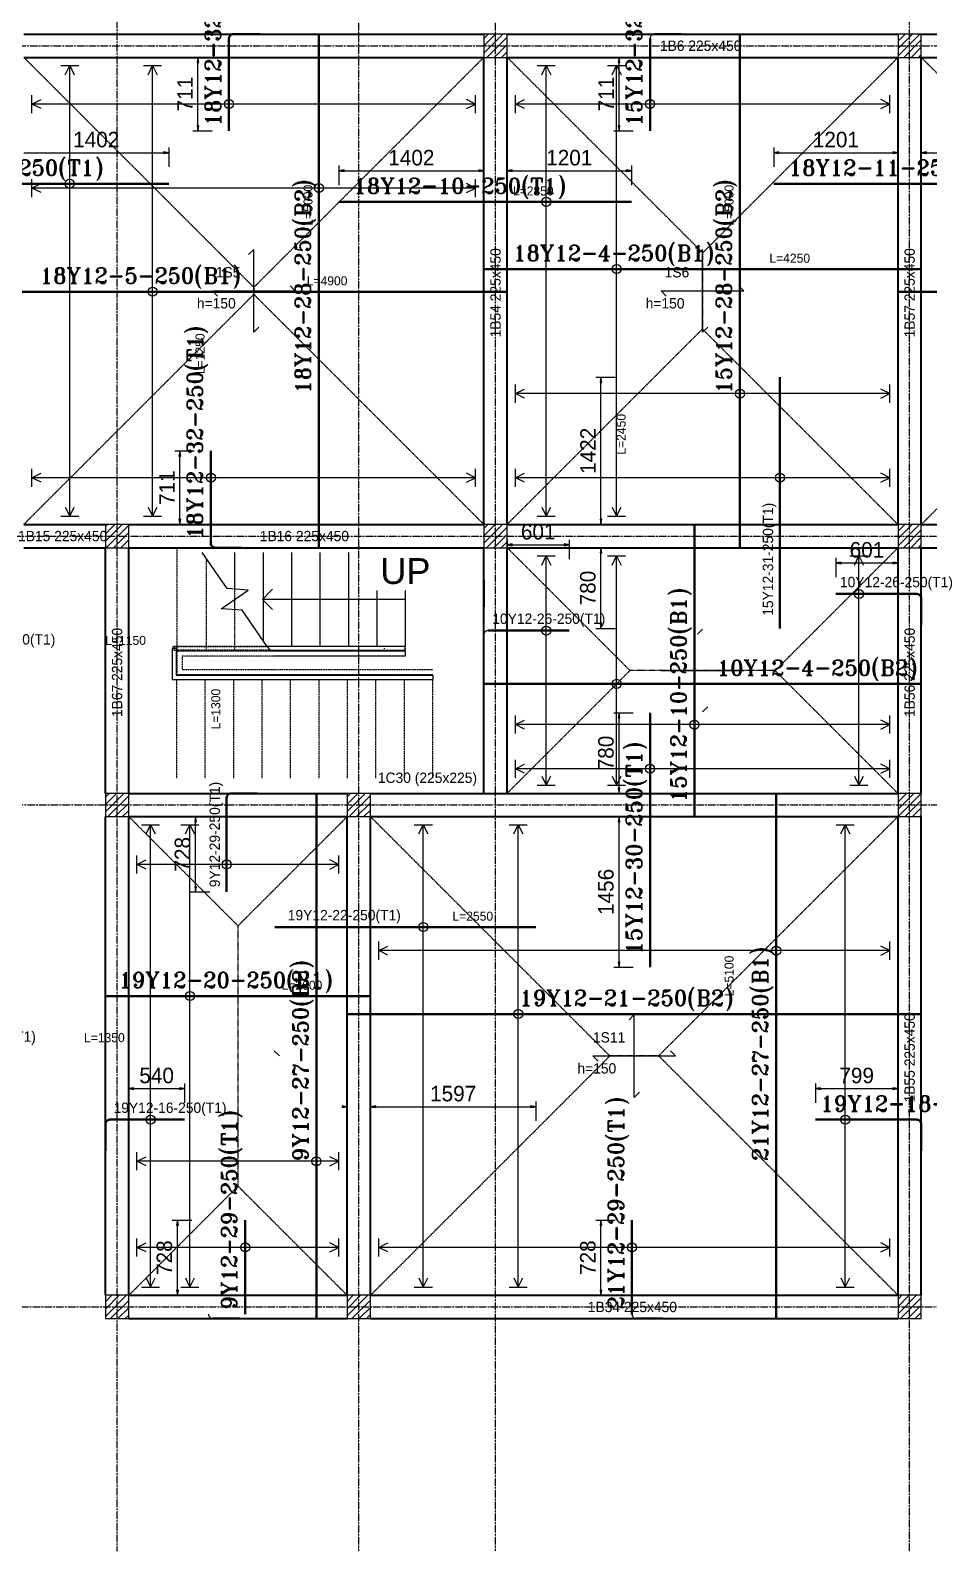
# Model space of a CAD drawing. Header units: inches. Extents: x 23 to 2032867, y 13 to 664695.
# Drawn here: x 632462 to 641146, y 11680 to 26387 of the extents above; entities that cross this region are included whole.
import ezdxf
from ezdxf.enums import TextEntityAlignment as Align

# ---------------------------------------------------------------- set-up
doc = ezdxf.new("R2010")
doc.units = ezdxf.units.IN
doc.header["$MEASUREMENT"] = 0
for name, pattern in [('CENTER2', [0.7, 0.5, -0.1, 0, -0.1]), ('HIDDEN2', [0.1875, 0.125, -0.0625]), ('Overhead', [3.96875, 2.38125, -1.5875])]:
    doc.linetypes.add(name, pattern=pattern)
for name, color, linetype, lineweight in [('A-FLOR-HRAL', 11, 'Continuous', 9), ('A-FLOR-HRAL-MBND', 5, 'Overhead', 9), ('Axis_1', 8, 'CENTER2', 0), ('Axis_2', 8, 'CENTER2', 0), ('BeamText', 96, 'ByLayer', 0), ('ColHatch', 11, 'ByLayer', 0), ('Column', 1, 'ByLayer', 0), ('ColumnText', 96, 'ByLayer', 0), ('Dim', 5, 'ByLayer', 0), ('RBar_BOT', 18, 'ByLayer', 0), ('RBar_TOP', 18, 'ByLayer', 0), ('RBarLabel_BOT', 6, 'ByLayer', 0), ('RBarLabel_TOP', 6, 'ByLayer', 0), ('RBarLenText_BOT', 8, 'ByLayer', 0), ('RBarLenText_TOP', 8, 'ByLayer', 0), ('RBarSpanLines', 5, 'ByLayer', 0), ('S-_ANOT----_D', 5, 'ByLayer', 0), ('S-STRS', 31, 'Continuous', 9), ('S-STRS-ANNO', 31, 'Continuous', 9), ('S-STRS-MBND', 31, 'Overhead', 9), ('S-STRS-TEXT', 31, 'Continuous', 9), ('Slab', 5, 'ByLayer', 0), ('SlabText', 5, 'ByLayer', 0), ('SlabYieldLine', 11, 'HIDDEN2', 0)]:
    doc.layers.add(name, color=color, linetype=linetype, lineweight=lineweight)
doc.layers.add('BEAM', color=5, linetype='Continuous')
doc.styles.add('Arial', font='arial.ttf', dxfattribs={"height": 250})
doc.styles.add('BeamText', font='TXT', dxfattribs={"height": 1000})
doc.styles.add('ColumnText', font='TXT', dxfattribs={"height": 1000})
doc.styles.add('Dim', font='TXT', dxfattribs={"height": 1000})
doc.styles.add('RBarLabel_TOP', font='TXT', dxfattribs={"height": 20})
doc.styles.add('RBarLenText_BOT', font='TXT', dxfattribs={"height": 17.5})
doc.styles.add('RBarLenText_TOP', font='TXT', dxfattribs={"height": 17.5})
doc.styles.add('Roman', font='romant.shx')
doc.styles.add('SlabText', font='TXT', dxfattribs={"height": 1000})

# ---------------------------------------------------------------- blocks, each defined once
blk = doc.blocks.new('PCDIM_ARROW')
at = {"layer": 'Dim'}
blk.add_hatch(color=256, dxfattribs=at).paths.add_polyline_path([(0, 0), (-1, 0.1667), (-1, -0.1667)], flags=0)
blk.add_hatch(color=256, dxfattribs=at).paths.add_polyline_path([(0, 0), (-1, 0.1667), (-1, -0.1667)], flags=0)
blk.add_hatch(color=256, dxfattribs=at).paths.add_polyline_path([(0, 0), (-1, 0.1667), (-1, -0.1667)], flags=0)
blk.add_hatch(color=256, dxfattribs=at).paths.add_polyline_path([(0, 0), (-1, 0.1667), (-1, -0.1667)], flags=0)
at = {"layer": 'S-_ANOT----_D'}
blk.add_hatch(color=256, dxfattribs=at).paths.add_polyline_path([(0, 0), (-1, 0.1667), (-1, -0.1667)], flags=0)
blk.add_hatch(color=256, dxfattribs=at).paths.add_polyline_path([(0, 0), (-1, 0.1667), (-1, -0.1667)], flags=0)
at = {"layer": 'Dim'}
blk.add_lwpolyline([(0, 0), (-1, 0.1667), (-1, -0.1667)], close=True, dxfattribs=at)
blk.add_lwpolyline([(0, 0), (-1, 0.1667), (-1, -0.1667)], close=True, dxfattribs=at)
blk.add_lwpolyline([(0, 0), (-1, 0.1667), (-1, -0.1667)], close=True, dxfattribs=at)
blk.add_lwpolyline([(0, 0), (-1, 0.1667), (-1, -0.1667)], close=True, dxfattribs=at)
at = {"layer": 'S-_ANOT----_D'}
blk.add_lwpolyline([(0, 0), (-1, 0.1667), (-1, -0.1667)], close=True, dxfattribs=at)
blk.add_lwpolyline([(0, 0), (-1, 0.1667), (-1, -0.1667)], close=True, dxfattribs=at)
blk = doc.blocks.new('Railing - Railing-258497-Level 1')
at = {"layer": 'A-FLOR-HRAL-MBND'}
for p, q in [((-4032, 2419), (-4032, 2404)), ((-3992, 2419), (-4032, 2419)), ((-4032, 2419), (-4032, 2404)), ((-3992, 2419), (-4032, 2419)), ((-4032, 2419), (-4032, 2404)), ((-3992, 2419), (-4032, 2419)), ((-4032, 2419), (-4032, 2404)), ((-3992, 2419), (-4032, 2419)), ((-4032, 2419), (-4032, 2404)), ((-3992, 2419), (-4032, 2419)), ((-4032, 2419), (-4032, 2404)), ((-3992, 2419), (-4032, 2419)), ((-3095, 2389), (-3997, 2389)), ((-3095, 2389), (-3997, 2389)), ((-3095, 2389), (-3997, 2389)), ((-3095, 2389), (-3997, 2389)), ((-3095, 2389), (-3997, 2389)), ((-3095, 2389), (-3997, 2389)), ((-3115, 2419), (-3992, 2419)), ((-3115, 2419), (-3992, 2419)), ((-3115, 2419), (-3992, 2419)), ((-3115, 2419), (-3992, 2419)), ((-3115, 2419), (-3992, 2419)), ((-3115, 2419), (-3992, 2419))]:
    blk.add_line(p, q, dxfattribs=at)
blk = doc.blocks.new('Top Rail Type - Top Rail_Internal_-258609-Level 1')
at = {"layer": 'A-FLOR-HRAL'}
for p, q in [((-1784, 2424), (-2021, 2424)), ((-2021, 2384), (-1784, 2384)), ((-1984, 2402), (-1984, 2406))]:
    blk.add_line(p, q, dxfattribs=at)
at = {"layer": 'A-FLOR-HRAL', "flags": 128}
blk.add_lwpolyline([(-1784, 2406), (-1784, 2404), (-1784, 2402)], dxfattribs=at)
blk = doc.blocks.new('Top Rail Type - Top Rail_Internal_-V2-Level 1')
at = {"layer": 'A-FLOR-HRAL'}
for p, q in [((-3997, 2404), (-4037, 2404)), ((-4037, 2404), (-4037, 2106)), ((-3997, 2404), (-3997, 2146)), ((-3119, 2424), (-3091, 2384)), ((-1784, 2424), (-3119, 2424)), ((-1784, 2384), (-3091, 2384)), ((-1784, 2384), (-1784, 2424)), ((-4037, 2106), (-1517, 2106)), ((-3997, 2146), (-1517, 2146)), ((-1517, 2146), (-1517, 2106))]:
    blk.add_line(p, q, dxfattribs=at)
at = {"layer": 'A-FLOR-HRAL', "linetype": 'Overhead'}
for p, q in [((-4017, 2384), (-4017, 2424)), ((-3119, 2424), (-4017, 2424)), ((-3091, 2384), (-4017, 2384))]:
    blk.add_line(p, q, dxfattribs=at)

msp = doc.modelspace()

# ---------------------------------------------------------------- linework, layer by layer
at = {"lineweight": 35}
for p, q in [((635250.926, 21386.088), (635250.926, 26351.928)), ((639321.946, 21386.088), (639321.946, 26351.928)), ((634382.176, 25415.808), (634382.176, 26309.928)), ((630970.126, 24905.008), (633799.636, 24905.008)), ((639649.176, 24905.008), (642547.176, 24905.008)), ((635444.236, 24730.008), (638272.606, 24730.008)), ((636846.436, 24080.008), (641075.346, 24080.008)), ((632172.436, 23861.258), (637071.436, 23861.258)), ((640850.346, 23861.258), (645981.436, 23861.258)), ((639708.196, 20606.108), (639708.196, 23033.338)), ((634207.176, 21428.088), (634207.176, 22322.218)), ((638882.696, 18786.168), (638882.696, 21611.088)), ((640249.756, 20938.678), (641033.346, 20938.678)), ((636846.436, 20069.928), (641075.346, 20069.928)), ((638453.196, 17330.248), (638453.196, 19791.148)), ((635228.006, 13933.088), (635228.006, 19011.168)), ((639672.946, 13933.088), (639672.946, 19011.168)), ((634359.256, 18058.208), (634359.256, 18969.168)), ((634824.336, 17718.838), (637348.136, 17718.838)), ((633187.686, 17051.088), (635750.756, 17051.088)), ((633229.686, 15856.338), (633952.686, 15856.338)), ((640051.656, 15856.338), (641033.346, 15856.338)), ((634538.842, 13975.088), (634538.842, 14886.048))]:
    msp.add_line(p, q, dxfattribs=at)
for centre, start, end in [((634424.176, 26309.928), 89.9999963, 180.0000037), ((634249.176, 21428.088), 179.9999963, 270.0000037), ((641033.346, 20896.678), 359.9999963, 90.0000037), ((634401.256, 18969.168), 89.9999963, 180.0000037), ((633229.686, 15814.338), 89.9999963, 180.0000037), ((641033.346, 15814.338), 359.9999963, 90.0000037)]:
    msp.add_arc(centre, 42, start, end, dxfattribs=at)
at = {"layer": 'Axis_1'}
for p, q in [((612074.354, 26239.428), (652152.696, 26239.428)), ((611355.63, 21498.588), (652152.676, 21498.588)), ((612100.568, 18898.668), (652162.106, 18898.668)), ((612384.936, 14045.588), (652163.756, 14045.588))]:
    msp.add_line(p, q, dxfattribs=at)
at = {"layer": 'Axis_2'}
for p, q in [((633300.186, 11685.851), (633300.186, 28712.81)), ((635638.256, 11688.098), (635638.256, 28712.81)), ((636958.936, 11688.098), (636958.936, 28712.81)), ((640962.846, 11680.47), (640962.846, 28712.81))]:
    msp.add_line(p, q, dxfattribs=at)
at = {"layer": 'BEAM', "linetype": 'Continuous', "lineweight": 30}
for p, q in [((632397.436, 26351.928), (636846.436, 26351.928)), ((637071.436, 26351.928), (640850.346, 26351.928)), ((641075.346, 26351.928), (645756.436, 26351.928)), ((632397.436, 26126.928), (636846.436, 26126.928)), ((636846.436, 21611.088), (636846.436, 26126.928)), ((637071.436, 26126.928), (640850.346, 26126.928)), ((637071.436, 21611.088), (637071.436, 26126.928)), ((640850.346, 21611.088), (640850.346, 26126.928)), ((641075.346, 26126.928), (645756.436, 26126.928)), ((641075.346, 21611.088), (641075.346, 26126.928)), ((632397.436, 21611.088), (633187.686, 21611.088)), ((633412.686, 21611.088), (636846.436, 21611.088)), ((637071.436, 21611.088), (640850.346, 21611.088)), ((641075.346, 21611.088), (642097.686, 21611.088)), ((632397.436, 21386.088), (633187.686, 21386.088)), ((633187.686, 19011.168), (633187.686, 21386.088)), ((633412.686, 21386.088), (636846.436, 21386.088)), ((633412.686, 19011.168), (633412.686, 21386.088)), ((636846.436, 19011.168), (636846.436, 21386.088)), ((637071.436, 21386.088), (640850.346, 21386.088)), ((637071.436, 19011.168), (637071.436, 21386.088)), ((640850.346, 19011.168), (640850.346, 21386.088)), ((641075.346, 21386.088), (642097.686, 21386.088)), ((641075.346, 19011.168), (641075.346, 21386.088)), ((633412.686, 19011.168), (635525.756, 19011.168)), ((635750.756, 19011.168), (640850.346, 19011.168)), ((633187.686, 14158.088), (633187.686, 18786.168)), ((633412.686, 18786.168), (635525.756, 18786.168)), ((633412.686, 14158.088), (633412.686, 18786.168)), ((635525.756, 14158.088), (635525.756, 18786.168)), ((635750.756, 18786.168), (640850.346, 18786.168)), ((635750.756, 14158.088), (635750.756, 18786.168)), ((640850.346, 14158.088), (640850.346, 18786.168)), ((641075.346, 14158.088), (641075.346, 18786.168)), ((633412.686, 14158.088), (635525.756, 14158.088)), ((635750.756, 14158.088), (640850.346, 14158.088)), ((633412.686, 13933.088), (635525.756, 13933.088)), ((635750.756, 13933.088), (640850.346, 13933.088))]:
    msp.add_line(p, q, dxfattribs=at)
at = {"layer": 'ColHatch', "linetype": 'Continuous'}
for p, q in [((636846.436, 26309.69), (636888.675, 26351.928)), ((636846.436, 26238.979), (636959.385, 26351.928)), ((636846.436, 26168.269), (637030.096, 26351.928)), ((640850.346, 26283.091), (640919.183, 26351.928)), ((640850.346, 26212.381), (640989.894, 26351.928)), ((640850.346, 26141.67), (641060.605, 26351.928)), ((636875.807, 26126.928), (637071.436, 26322.558)), ((636946.517, 26126.928), (637071.436, 26251.847)), ((637017.228, 26126.928), (637071.436, 26181.137)), ((640906.315, 26126.928), (641075.346, 26295.959)), ((640977.026, 26126.928), (641075.346, 26225.249)), ((641047.737, 26126.928), (641075.346, 26154.538)), ((633187.686, 21590.28), (633208.495, 21611.088)), ((633187.686, 21519.569), (633279.205, 21611.088)), ((633187.686, 21448.858), (633349.916, 21611.088)), ((633195.627, 21386.088), (633412.686, 21603.148)), ((633266.337, 21386.088), (633412.686, 21532.437)), ((636846.436, 21572.074), (636885.45, 21611.088)), ((636846.436, 21501.364), (636956.161, 21611.088)), ((636846.436, 21430.653), (637026.871, 21611.088)), ((636872.582, 21386.088), (637071.436, 21584.942)), ((636943.293, 21386.088), (637071.436, 21514.232)), ((640850.346, 21545.476), (640915.959, 21611.088)), ((640850.346, 21474.765), (640986.67, 21611.088)), ((640850.346, 21404.054), (641057.38, 21611.088)), ((640903.091, 21386.088), (641075.346, 21558.344)), ((640973.802, 21386.088), (641075.346, 21487.633)), ((633337.048, 21386.088), (633412.686, 21461.726)), ((633407.759, 21386.088), (633412.686, 21391.016)), ((637014.003, 21386.088), (637071.436, 21443.521)), ((641044.512, 21386.088), (641075.346, 21416.922)), ((633187.686, 18973.985), (633224.87, 19011.168)), ((633187.686, 18903.274), (633295.581, 19011.168)), ((633187.686, 18832.563), (633366.291, 19011.168)), ((633212.002, 18786.168), (633412.686, 18986.853)), ((635525.756, 18978.602), (635558.322, 19011.168)), ((635525.756, 18907.892), (635629.033, 19011.168)), ((635525.756, 18837.181), (635699.744, 19011.168)), ((635545.454, 18786.168), (635750.756, 18991.47)), ((640850.346, 18999.891), (640861.623, 19011.168)), ((640850.346, 18929.181), (640932.334, 19011.168)), ((640850.346, 18858.47), (641003.045, 19011.168)), ((640850.346, 18787.759), (641073.755, 19011.168)), ((633282.713, 18786.168), (633412.686, 18916.142)), ((633353.423, 18786.168), (633412.686, 18845.431)), ((635616.165, 18786.168), (635750.756, 18920.759)), ((635686.876, 18786.168), (635750.756, 18850.049)), ((640919.466, 18786.168), (641075.346, 18942.048)), ((640990.177, 18786.168), (641075.346, 18871.338)), ((641060.887, 18786.168), (641075.346, 18800.627)), ((633187.686, 14094.948), (633250.827, 14158.088)), ((633187.686, 14024.237), (633321.537, 14158.088)), ((633187.686, 13953.526), (633392.248, 14158.088)), ((635525.756, 14099.565), (635584.279, 14158.088)), ((635525.756, 14028.855), (635654.99, 14158.088)), ((635525.756, 13958.144), (635725.701, 14158.088)), ((640850.346, 14120.854), (640887.58, 14158.088)), ((640850.346, 14050.144), (640958.291, 14158.088)), ((640850.346, 13979.433), (641029.002, 14158.088)), ((640874.712, 13933.088), (641075.346, 14133.722)), ((633237.959, 13933.088), (633412.686, 14107.816)), ((633308.67, 13933.088), (633412.686, 14037.105)), ((635571.411, 13933.088), (635750.756, 14112.433)), ((635642.122, 13933.088), (635750.756, 14041.723)), ((640945.423, 13933.088), (641075.346, 14063.012)), ((641016.134, 13933.088), (641075.346, 13992.301)), ((633379.38, 13933.088), (633412.686, 13966.394)), ((635712.833, 13933.088), (635750.756, 13971.012))]:
    msp.add_line(p, q, dxfattribs=at)
at = {"layer": 'Column'}
for p, q in [((637071.436, 26351.928), (636846.436, 26351.928)), ((636846.436, 26351.928), (636846.436, 26126.928)), ((637071.436, 26126.928), (637071.436, 26351.928)), ((641075.346, 26351.928), (640850.346, 26351.928)), ((640850.346, 26351.928), (640850.346, 26126.928)), ((641075.346, 26126.928), (641075.346, 26351.928)), ((636846.436, 26126.928), (637071.436, 26126.928)), ((640850.346, 26126.928), (641075.346, 26126.928)), ((633412.686, 21611.088), (633187.686, 21611.088)), ((633187.686, 21611.088), (633187.686, 21386.088)), ((633412.686, 21386.088), (633412.686, 21611.088)), ((637071.436, 21611.088), (636846.436, 21611.088)), ((636846.436, 21611.088), (636846.436, 21386.088)), ((637071.436, 21386.088), (637071.436, 21611.088)), ((641075.346, 21611.088), (640850.346, 21611.088)), ((640850.346, 21611.088), (640850.346, 21386.088)), ((641075.346, 21386.088), (641075.346, 21611.088)), ((633187.686, 21386.088), (633412.686, 21386.088)), ((636846.436, 21386.088), (637071.436, 21386.088)), ((640850.346, 21386.088), (641075.346, 21386.088)), ((633412.686, 19011.168), (633187.686, 19011.168)), ((633187.686, 19011.168), (633187.686, 18786.168)), ((633412.686, 18786.168), (633412.686, 19011.168)), ((635750.756, 19011.168), (635525.756, 19011.168)), ((635525.756, 19011.168), (635525.756, 18786.168)), ((635750.756, 18786.168), (635750.756, 19011.168)), ((641075.346, 19011.168), (640850.346, 19011.168)), ((640850.346, 19011.168), (640850.346, 18786.168)), ((641075.346, 18786.168), (641075.346, 19011.168)), ((633187.686, 18786.168), (633412.686, 18786.168)), ((635525.756, 18786.168), (635750.756, 18786.168)), ((640850.346, 18786.168), (641075.346, 18786.168)), ((633412.686, 14158.088), (633187.686, 14158.088)), ((633187.686, 14158.088), (633187.686, 13933.088)), ((633412.686, 13933.088), (633412.686, 14158.088)), ((635750.756, 14158.088), (635525.756, 14158.088)), ((635525.756, 14158.088), (635525.756, 13933.088)), ((635750.756, 13933.088), (635750.756, 14158.088)), ((641075.346, 14158.088), (640850.346, 14158.088)), ((640850.346, 14158.088), (640850.346, 13933.088)), ((641075.346, 13933.088), (641075.346, 14158.088)), ((633187.686, 13933.088), (633412.686, 13933.088)), ((635525.756, 13933.088), (635750.756, 13933.088)), ((640850.346, 13933.088), (641075.346, 13933.088))]:
    msp.add_line(p, q, dxfattribs=at)
at = {"layer": 'Dim', "linetype": 'Continuous'}
for p, q in [((634032.176, 26126.928), (634219.676, 26126.928)), ((634082.176, 25415.808), (634082.176, 26126.928)), ((638103.196, 26126.928), (638290.696, 26126.928)), ((638153.196, 25415.808), (638153.196, 26126.928)), ((634032.176, 25415.808), (634219.676, 25415.808)), ((638103.196, 25415.808), (638290.696, 25415.808)), ((632397.436, 25205.008), (633799.636, 25205.008)), ((633799.636, 25255.008), (633799.636, 25067.508)), ((639649.176, 25255.008), (639649.176, 25067.508)), ((639649.176, 25205.008), (640850.346, 25205.008)), ((640850.346, 25255.008), (640850.346, 25067.508)), ((641075.346, 25255.008), (641075.346, 25067.508)), ((641075.346, 25205.008), (642547.176, 25205.008)), ((635444.236, 25080.008), (635444.236, 24892.508)), ((635444.236, 25030.008), (636846.436, 25030.008)), ((636846.436, 25080.008), (636846.436, 24892.508)), ((637071.436, 25080.008), (637071.436, 24892.508)), ((637071.436, 25030.008), (638272.606, 25030.008)), ((638272.606, 25080.008), (638272.606, 24892.508)), ((637928.196, 23033.338), (638115.696, 23033.338)), ((637978.196, 21611.088), (637978.196, 23033.338)), ((633857.176, 22322.218), (634044.676, 22322.218)), ((633907.176, 21611.088), (633907.176, 22322.218)), ((633857.176, 21611.088), (634044.676, 21611.088)), ((637928.196, 21611.088), (638115.696, 21611.088)), ((637071.436, 21463.678), (637071.436, 21276.178)), ((637071.436, 21413.678), (637672.026, 21413.678)), ((637672.026, 21463.678), (637672.026, 21276.178)), ((637928.196, 21386.088), (638115.696, 21386.088)), ((637978.196, 20606.108), (637978.196, 21386.088)), ((640249.756, 21288.678), (640249.756, 21101.178)), ((640249.756, 21238.678), (640850.346, 21238.678)), ((640850.346, 21288.678), (640850.346, 21101.178)), ((637928.196, 20606.108), (638115.696, 20606.108)), ((638103.196, 19791.148), (638290.696, 19791.148)), ((638153.196, 19011.168), (638153.196, 19791.148)), ((638103.196, 19011.168), (638290.696, 19011.168)), ((634009.256, 18786.168), (634196.756, 18786.168)), ((634059.256, 18058.208), (634059.256, 18786.168)), ((638103.196, 18786.168), (638290.696, 18786.168)), ((638153.196, 17330.248), (638153.196, 18786.168)), ((634009.256, 18058.208), (634196.756, 18058.208)), ((638103.196, 17330.248), (638290.696, 17330.248)), ((633412.686, 16206.338), (633412.686, 16018.838)), ((633952.686, 16206.338), (633952.686, 16018.838)), ((640051.656, 16206.338), (640051.656, 16018.838)), ((640850.346, 16206.338), (640850.346, 16018.838)), ((633412.686, 16156.338), (633952.686, 16156.338)), ((635525.756, 16031.338), (635525.756, 15843.838)), ((635750.756, 16031.338), (635750.756, 15843.838)), ((637348.136, 16031.338), (637348.136, 15843.838)), ((640051.656, 16156.338), (640850.346, 16156.338)), ((635750.756, 15981.338), (637348.136, 15981.338)), ((633834.256, 14886.048), (634021.756, 14886.048)), ((633884.256, 14158.088), (633884.256, 14886.048)), ((637928.196, 14886.048), (638115.696, 14886.048)), ((637978.196, 14158.088), (637978.196, 14886.048)), ((633834.256, 14158.088), (634021.756, 14158.088)), ((637928.196, 14158.088), (638115.696, 14158.088))]:
    msp.add_line(p, q, dxfattribs=at)
at = {"layer": 'RBar_BOT', "color": 0, "lineweight": 35}
msp.add_line((635525.756, 16877.838), (641075.346, 16877.838), dxfattribs=at)
at = {"layer": 'RBar_TOP', "color": 0, "lineweight": 35}
for p, q in [((634424.176, 26351.928), (634682.176, 26351.928)), ((638495.196, 26351.928), (638753.196, 26351.928)), ((638453.196, 25415.808), (638453.196, 26309.928)), ((634507.176, 21386.088), (634249.176, 21386.088)), ((636846.436, 20813.678), (636846.436, 21071.678)), ((641075.346, 20896.678), (641075.346, 20638.678)), ((636888.436, 20584.678), (637672.026, 20584.678)), ((634401.256, 19011.168), (634659.256, 19011.168)), ((633187.686, 15556.338), (633187.686, 15814.338)), ((641075.346, 15814.338), (641075.346, 15556.338)), ((638278.196, 13975.088), (638278.196, 14886.048)), ((634484.256, 13933.088), (634226.256, 13933.088)), ((638578.196, 13933.088), (638320.196, 13933.088))]:
    msp.add_line(p, q, dxfattribs=at)
at = {"layer": 'RBar_TOP'}
for centre, start, end in [((638495.196, 26309.928), 89.9999963, 180.0000037), ((636888.436, 20542.678), 89.9999963, 180.0000037), ((634226.256, 13975.088), 179.9999963, 270.0000037), ((638320.196, 13975.088), 179.9999963, 270.0000037)]:
    msp.add_arc(centre, 42, start, end, dxfattribs=at)
at = {"layer": 'RBarSpanLines'}
for p, q in [((632754.836, 26046.928), (632929.836, 26046.928)), ((632798.586, 25959.428), (632842.336, 26046.928)), ((632842.336, 21691.088), (632842.336, 26046.928)), ((632842.336, 26046.928), (632886.086, 25959.428)), ((633555.656, 26046.928), (633730.656, 26046.928)), ((633599.406, 25959.428), (633643.156, 26046.928)), ((633643.156, 21691.088), (633643.156, 26046.928)), ((633643.156, 26046.928), (633686.906, 25959.428)), ((637361.826, 26046.928), (637536.826, 26046.928)), ((637405.576, 25959.428), (637449.326, 26046.928)), ((637449.326, 21691.088), (637449.326, 26046.928)), ((637449.326, 26046.928), (637493.076, 25959.428)), ((638042.026, 26046.928), (638217.026, 26046.928)), ((638085.776, 25959.428), (638129.526, 26046.928)), ((638129.526, 21691.088), (638129.526, 26046.928)), ((638129.526, 26046.928), (638173.276, 25959.428)), ((632477.436, 25587.848), (632477.436, 25762.848)), ((636766.436, 25587.848), (636766.436, 25762.848)), ((637151.436, 25587.848), (637151.436, 25762.848)), ((640770.346, 25587.848), (640770.346, 25762.848)), ((632477.436, 25675.348), (632564.936, 25719.098)), ((636766.436, 25675.348), (632477.436, 25675.348)), ((632564.936, 25631.598), (632477.436, 25675.348)), ((636766.436, 25675.348), (636678.936, 25719.098)), ((636678.936, 25631.598), (636766.436, 25675.348)), ((637151.436, 25675.348), (637238.936, 25719.098)), ((640770.346, 25675.348), (637151.436, 25675.348)), ((637238.936, 25631.598), (637151.436, 25675.348)), ((640770.346, 25675.348), (640682.846, 25719.098)), ((640682.846, 25631.598), (640770.346, 25675.348)), ((632477.436, 24774.998), (632477.436, 24949.998)), ((632477.436, 24862.498), (632564.936, 24906.248)), ((636766.436, 24862.498), (632477.436, 24862.498)), ((632564.936, 24818.748), (632477.436, 24862.498)), ((636766.436, 24862.498), (636678.936, 24906.248)), ((636678.936, 24818.748), (636766.436, 24862.498)), ((636766.436, 24774.998), (636766.436, 24949.998)), ((637151.436, 22788.028), (637151.436, 22963.028)), ((640770.346, 22788.028), (640770.346, 22963.028)), ((637151.436, 22875.528), (637238.936, 22919.278)), ((640770.346, 22875.528), (637151.436, 22875.528)), ((637238.936, 22831.778), (637151.436, 22875.528)), ((640770.346, 22875.528), (640682.846, 22919.278)), ((640682.846, 22831.778), (640770.346, 22875.528)), ((632477.436, 21975.178), (632477.436, 22150.178)), ((632477.436, 22062.678), (632564.936, 22106.428)), ((636766.436, 22062.678), (632477.436, 22062.678)), ((632564.936, 22018.928), (632477.436, 22062.678)), ((636766.436, 22062.678), (636678.936, 22106.428)), ((636678.936, 22018.928), (636766.436, 22062.678)), ((636766.436, 21975.178), (636766.436, 22150.178)), ((637151.436, 21975.178), (637151.436, 22150.178)), ((637151.436, 22062.678), (637238.936, 22106.428)), ((640770.346, 22062.678), (637151.436, 22062.678)), ((637238.936, 22018.928), (637151.436, 22062.678)), ((640770.346, 22062.678), (640682.846, 22106.428)), ((640682.846, 22018.928), (640770.346, 22062.678)), ((640770.346, 21975.178), (640770.346, 22150.178)), ((632798.586, 21778.588), (632842.336, 21691.088)), ((632842.336, 21691.088), (632886.086, 21778.588)), ((633599.406, 21778.588), (633643.156, 21691.088)), ((633643.156, 21691.088), (633686.906, 21778.588)), ((637405.576, 21778.588), (637449.326, 21691.088)), ((637449.326, 21691.088), (637493.076, 21778.588)), ((638085.776, 21778.588), (638129.526, 21691.088)), ((638129.526, 21691.088), (638173.276, 21778.588)), ((632754.836, 21691.088), (632929.836, 21691.088)), ((633555.656, 21691.088), (633730.656, 21691.088)), ((637361.826, 21691.088), (637536.826, 21691.088)), ((638042.026, 21691.088), (638217.026, 21691.088)), ((637361.826, 21306.088), (637536.826, 21306.088)), ((637405.576, 21218.588), (637449.326, 21306.088)), ((637449.326, 19091.168), (637449.326, 21306.088)), ((637449.326, 21306.088), (637493.076, 21218.588)), ((638042.026, 21306.088), (638217.026, 21306.088)), ((638085.776, 21218.588), (638129.526, 21306.088)), ((638129.526, 19091.168), (638129.526, 21306.088)), ((638129.526, 21306.088), (638173.276, 21218.588)), ((640384.956, 21306.088), (640559.956, 21306.088)), ((640428.706, 21218.588), (640472.456, 21306.088)), ((640472.456, 19091.168), (640472.456, 21306.088)), ((640472.456, 21306.088), (640516.206, 21218.588)), ((637151.436, 19588.648), (637151.436, 19763.648)), ((637151.436, 19676.148), (637238.936, 19719.898)), ((640770.346, 19676.148), (640682.846, 19719.898)), ((640770.346, 19588.648), (640770.346, 19763.648)), ((640770.346, 19676.148), (637151.436, 19676.148)), ((637238.936, 19632.398), (637151.436, 19676.148)), ((640682.846, 19632.398), (640770.346, 19676.148)), ((637151.436, 19161.158), (637151.436, 19336.158)), ((637151.436, 19248.658), (637238.936, 19292.408)), ((640770.346, 19248.658), (640682.846, 19292.408)), ((640770.346, 19161.158), (640770.346, 19336.158)), ((640770.346, 19248.658), (637151.436, 19248.658)), ((637238.936, 19204.908), (637151.436, 19248.658)), ((637405.576, 19178.668), (637449.326, 19091.168)), ((637449.326, 19091.168), (637493.076, 19178.668)), ((638085.776, 19178.668), (638129.526, 19091.168)), ((638129.526, 19091.168), (638173.276, 19178.668)), ((640428.706, 19178.668), (640472.456, 19091.168)), ((640472.456, 19091.168), (640516.206, 19178.668)), ((640682.846, 19204.908), (640770.346, 19248.658)), ((637361.826, 19091.168), (637536.826, 19091.168)), ((638042.026, 19091.168), (638217.026, 19091.168)), ((640384.956, 19091.168), (640559.956, 19091.168)), ((633536.496, 18706.168), (633711.496, 18706.168)), ((633580.246, 18618.668), (633623.996, 18706.168)), ((633623.996, 14238.088), (633623.996, 18706.168)), ((633623.996, 18706.168), (633667.746, 18618.668)), ((633916.846, 18706.168), (634091.846, 18706.168)), ((633960.596, 18618.668), (634004.346, 18706.168)), ((634004.346, 14238.088), (634004.346, 18706.168)), ((634004.346, 18706.168), (634048.096, 18618.668)), ((636173.216, 18706.168), (636348.216, 18706.168)), ((636216.966, 18618.668), (636260.716, 18706.168)), ((636260.716, 14238.088), (636260.716, 18706.168)), ((636260.716, 18706.168), (636304.466, 18618.668)), ((637091.146, 18706.168), (637266.146, 18706.168)), ((637134.896, 18618.668), (637178.646, 18706.168)), ((637178.646, 14238.088), (637178.646, 18706.168)), ((637178.646, 18706.168), (637222.396, 18618.668)), ((640252.886, 18706.168), (640427.886, 18706.168)), ((640296.636, 18618.668), (640340.386, 18706.168)), ((640340.386, 14238.088), (640340.386, 18706.168)), ((640340.386, 18706.168), (640384.136, 18618.668)), ((633492.686, 18235.858), (633492.686, 18410.858)), ((635445.756, 18235.858), (635445.756, 18410.858)), ((633492.686, 18323.358), (633580.186, 18367.108)), ((635445.756, 18323.358), (633492.686, 18323.358)), ((633580.186, 18279.608), (633492.686, 18323.358)), ((635445.756, 18323.358), (635358.256, 18367.108)), ((635358.256, 18279.608), (635445.756, 18323.358)), ((635830.756, 17402.808), (635830.756, 17577.808)), ((635830.756, 17490.308), (635918.256, 17534.058)), ((640770.346, 17490.308), (640682.846, 17534.058)), ((640770.346, 17402.808), (640770.346, 17577.808)), ((640770.346, 17490.308), (635830.756, 17490.308)), ((635918.256, 17446.558), (635830.756, 17490.308)), ((640682.846, 17446.558), (640770.346, 17490.308)), ((633492.686, 15366.448), (633492.686, 15541.448)), ((633492.686, 15453.948), (633580.186, 15497.698)), ((635445.756, 15453.948), (633492.686, 15453.948)), ((633580.186, 15410.198), (633492.686, 15453.948)), ((635445.756, 15453.948), (635358.256, 15497.698)), ((635358.256, 15410.198), (635445.756, 15453.948)), ((635445.756, 15366.448), (635445.756, 15541.448)), ((633492.686, 14533.398), (633492.686, 14708.398)), ((635445.756, 14533.398), (635445.756, 14708.398)), ((635830.756, 14533.398), (635830.756, 14708.398)), ((640770.346, 14533.398), (640770.346, 14708.398)), ((633492.686, 14620.898), (633580.186, 14664.648)), ((635445.756, 14620.898), (633492.686, 14620.898)), ((633580.186, 14577.148), (633492.686, 14620.898)), ((635445.756, 14620.898), (635358.256, 14664.648)), ((635358.256, 14577.148), (635445.756, 14620.898)), ((635830.756, 14620.898), (635918.256, 14664.648)), ((640770.346, 14620.898), (635830.756, 14620.898)), ((635918.256, 14577.148), (635830.756, 14620.898)), ((640770.346, 14620.898), (640682.846, 14664.648)), ((640682.846, 14577.148), (640770.346, 14620.898)), ((633580.246, 14325.588), (633623.996, 14238.088)), ((633623.996, 14238.088), (633667.746, 14325.588)), ((633960.596, 14325.588), (634004.346, 14238.088)), ((634004.346, 14238.088), (634048.096, 14325.588)), ((636216.966, 14325.588), (636260.716, 14238.088)), ((636260.716, 14238.088), (636304.466, 14325.588)), ((637134.896, 14325.588), (637178.646, 14238.088)), ((637178.646, 14238.088), (637222.396, 14325.588)), ((640296.636, 14325.588), (640340.386, 14238.088)), ((640340.386, 14238.088), (640384.136, 14325.588)), ((633536.496, 14238.088), (633711.496, 14238.088)), ((633916.846, 14238.088), (634091.846, 14238.088)), ((636173.216, 14238.088), (636348.216, 14238.088)), ((637091.146, 14238.088), (637266.146, 14238.088)), ((640252.886, 14238.088), (640427.886, 14238.088))]:
    msp.add_line(p, q, dxfattribs=at)
for centre in [(634382.176, 25675.348), (638453.196, 25675.348), (632842.336, 24905.008), (635250.926, 24862.498), (637449.326, 24730.008), (638129.526, 24080.008), (633643.156, 23861.258), (639321.946, 22875.528), (634207.176, 22062.678), (639708.196, 22062.678), (640472.456, 20938.678), (637449.326, 20584.678), (638129.526, 20069.928), (638882.696, 19676.148), (638453.196, 19248.658), (634359.256, 18323.358), (636260.716, 17718.838), (639672.946, 17490.308), (634004.346, 17051.088), (637178.646, 16877.838), (633623.996, 15856.338), (640340.386, 15856.338), (635228.006, 15453.948), (634538.842, 14620.898), (638278.196, 14620.898)]:
    msp.add_circle(centre, 43.75, dxfattribs=at)
at = {"layer": 'S-STRS'}
for p, q in [((634364.032, 20990.486), (634121.437, 21340.688)), ((634436.351, 21340.688), (634436.351, 20985.495)), ((634711.351, 21340.688), (634711.351, 20489.107)), ((634986.351, 21340.688), (634986.351, 20431.488)), ((635261.351, 21340.688), (635261.351, 20431.488)), ((635536.351, 21340.688), (635536.351, 20431.488)), ((635811.351, 21340.688), (635811.351, 20431.488)), ((636086.351, 21340.688), (636086.351, 20431.488)), ((634305.854, 20795.689), (634566.849, 20976.488)), ((634566.849, 20976.488), (634364.032, 20990.486)), ((634436.351, 20886.088), (634436.351, 20786.682)), ((634508.671, 20781.691), (634305.854, 20795.689)), ((634751.265, 20431.488), (634508.671, 20781.691)), ((636086.351, 20386.088), (634782.715, 20386.088)), ((636086.351, 20336.088), (634817.351, 20336.088)), ((635811.351, 20391.488), (635811.351, 20386.088)), ((636086.351, 20391.488), (636086.351, 20386.088)), ((636086.351, 20386.088), (636086.351, 20336.088))]:
    msp.add_line(p, q, dxfattribs=at)
at = {"layer": 'S-STRS-ANNO'}
for p, q in [((634803.804, 20983.679), (634706.213, 20886.088)), ((634803.804, 20788.498), (634706.213, 20886.088)), ((634982.241, 20886.088), (634711.351, 20886.088)), ((635258.268, 20886.088), (634986.351, 20886.088)), ((635534.296, 20886.088), (635261.351, 20886.088)), ((635810.324, 20886.088), (635536.351, 20886.088)), ((636086.351, 20886.088), (635811.351, 20886.088))]:
    msp.add_line(p, q, dxfattribs=at)
at = {"layer": 'S-STRS-MBND'}
for p, q in [((633878.13, 21386.088), (633878.13, 20386.088)), ((634161.351, 21283.07), (634161.351, 20386.088)), ((634436.351, 20985.495), (634436.351, 20886.088)), ((634436.351, 20786.682), (634436.351, 20386.088)), ((633878.13, 20386.088), (633878.13, 20158.665)), ((634782.715, 20386.088), (633878.13, 20386.088)), ((633878.13, 20386.088), (633878.13, 20158.665)), ((634782.715, 20386.088), (633878.13, 20386.088)), ((633928.13, 20336.088), (633928.13, 20208.665)), ((634817.351, 20336.088), (633928.13, 20336.088)), ((633878.13, 20153.265), (633878.13, 20158.665)), ((633878.13, 20158.665), (636353.13, 20158.665)), ((633878.13, 20158.665), (636353.13, 20158.665)), ((633928.13, 20208.665), (636353.13, 20208.665)), ((634153.13, 20153.265), (634153.13, 20158.665)), ((634428.13, 20153.265), (634428.13, 20158.665)), ((635803.13, 20153.265), (635803.13, 20158.665)), ((636078.13, 20153.265), (636078.13, 20158.665)), ((633878.13, 19158.665), (633878.13, 20113.265)), ((634153.13, 19158.665), (634153.13, 20113.265)), ((634428.13, 19158.665), (634428.13, 20113.265)), ((634703.13, 19158.665), (634703.13, 20113.265)), ((634978.13, 19158.665), (634978.13, 20113.265)), ((635253.13, 19158.665), (635253.13, 20113.265)), ((635528.13, 19158.665), (635528.13, 20113.265)), ((635803.13, 19158.665), (635803.13, 20113.265)), ((636078.13, 19158.665), (636078.13, 20113.265)), ((636353.13, 19158.665), (636353.13, 20113.265))]:
    msp.add_line(p, q, dxfattribs=at)
at = {"layer": 'Slab', "linetype": 'Continuous'}
for p, q in [((634572.436, 24219.508), (634621.936, 24269.008)), ((634621.936, 23469.008), (634621.936, 24269.008)), ((638911.396, 24219.508), (638960.886, 24269.008)), ((638960.886, 23469.008), (638960.886, 24269.008)), ((634221.936, 23869.008), (635021.936, 23869.008)), ((634271.436, 23819.508), (634221.936, 23869.008)), ((634972.436, 23918.508), (635021.936, 23869.008)), ((638560.886, 23869.008), (639360.886, 23869.008)), ((638610.386, 23819.508), (638560.886, 23869.008)), ((639311.396, 23918.508), (639360.886, 23869.008)), ((634671.436, 23518.508), (634621.936, 23469.008)), ((639010.386, 23518.508), (638960.886, 23469.008)), ((638911.396, 20549.128), (638960.886, 20598.628)), ((638560.886, 20198.628), (639360.886, 20198.628)), ((639010.386, 19848.128), (638960.886, 19798.628)), ((638251.056, 16822.628), (638300.556, 16872.128)), ((638300.556, 16072.128), (638300.556, 16872.128)), ((634819.726, 16521.628), (634869.226, 16472.128)), ((637900.556, 16472.128), (638700.556, 16472.128)), ((637950.046, 16422.628), (637900.556, 16472.128)), ((638651.056, 16521.628), (638700.556, 16472.128)), ((638350.046, 16121.628), (638300.556, 16072.128))]:
    msp.add_line(p, q, dxfattribs=at)
at = {"layer": 'SlabYieldLine'}
for p, q in [((632397.436, 26126.928), (634621.936, 23902.428)), ((636846.436, 26126.928), (634621.936, 23902.428)), ((637071.436, 26126.928), (638960.886, 24237.478)), ((640850.346, 26126.928), (638960.886, 24237.478)), ((641075.346, 26126.928), (643333.266, 23869.008)), ((638960.886, 24237.478), (638960.886, 23500.538)), ((632397.436, 21611.088), (634621.936, 23835.588)), ((634621.936, 23902.428), (634621.936, 23835.588)), ((636846.436, 21611.088), (634621.936, 23835.588)), ((641075.346, 21611.088), (643333.266, 23869.008)), ((637071.436, 21611.088), (638960.886, 23500.538)), ((640850.346, 21611.088), (638960.886, 23500.538)), ((636846.436, 21611.088), (636846.436, 21611.088)), ((637071.436, 21386.088), (637071.436, 21386.088)), ((637071.436, 21386.088), (638258.896, 20198.628)), ((640850.346, 21386.088), (639662.886, 20198.628)), ((637071.436, 19011.168), (638258.896, 20198.628)), ((639662.886, 20198.628), (638258.896, 20198.628)), ((640850.346, 19011.168), (639662.886, 20198.628)), ((633412.686, 18786.168), (634469.226, 17729.638)), ((635525.756, 18786.168), (634469.226, 17729.638)), ((635750.756, 18786.168), (635750.756, 18786.168)), ((635750.756, 18786.168), (638064.806, 16472.128)), ((640850.346, 18786.168), (638536.306, 16472.128)), ((634469.226, 17729.638), (634469.226, 15214.618)), ((635750.756, 14158.088), (638064.806, 16472.128)), ((638536.306, 16472.128), (638064.806, 16472.128)), ((640850.346, 14158.088), (638536.306, 16472.128)), ((633412.686, 14158.088), (634469.226, 15214.618)), ((635525.756, 14158.088), (634469.226, 15214.618)), ((635525.756, 14158.088), (635525.756, 14158.088))]:
    msp.add_line(p, q, dxfattribs=at)

# ---------------------------------------------------------------- block references
at = {"layer": 'A-FLOR-HRAL'}
for name in ['Top Rail Type - Top Rail_Internal_-V2-Level 1', 'Railing - Railing-258497-Level 1', 'Top Rail Type - Top Rail_Internal_-258609-Level 1']:
    msp.add_blockref(name, (637870.049, 18007.233), dxfattribs=at)
at = {"layer": 'Dim', "xscale": 50, "yscale": 50, "zscale": 50}
for p, rotation in [((634082.176, 26126.928), 90), ((638153.196, 26126.928), 90), ((634082.176, 25415.808), 270), ((638153.196, 25415.808), 270), ((639649.176, 25205.008), 180), ((641075.346, 25205.008), 180), ((635444.236, 25030.008), 180), ((637071.436, 25030.008), 180), ((637978.196, 23033.338), 90), ((633907.176, 22322.218), 90), ((633907.176, 21611.088), 270), ((637978.196, 21611.088), 270), ((637071.436, 21413.678), 180), ((637978.196, 21386.088), 90), ((640249.756, 21238.678), 180), ((637978.196, 20606.108), 270), ((638153.196, 19791.148), 90), ((638153.196, 19011.168), 270), ((634059.256, 18786.168), 90), ((638153.196, 18786.168), 90), ((634059.256, 18058.208), 270), ((638153.196, 17330.248), 270), ((633412.686, 16156.338), 180), ((640051.656, 16156.338), 180), ((635750.756, 15981.338), 180), ((633884.256, 14886.048), 90), ((637978.196, 14886.048), 90), ((633884.256, 14158.088), 270), ((637978.196, 14158.088), 270)]:
    msp.add_blockref('PCDIM_ARROW', p, dxfattribs=dict(at, rotation=rotation))
for p in [(633799.636, 25205.008), (640850.346, 25205.008), (636846.436, 25030.008), (638272.606, 25030.008), (637672.026, 21413.678), (640850.346, 21238.678), (633952.686, 16156.338), (640850.346, 16156.338), (635525.756, 15981.338), (637348.136, 15981.338)]:
    msp.add_blockref('PCDIM_ARROW', p, dxfattribs=at)

# ---------------------------------------------------------------- texts
at = {"layer": 'BeamText', "linetype": 'Continuous', "style": 'BeamText'}
for s, p in [('1B6 225x450 ', (638960.886, 26239.428)), ('1B15 225x450 ', (632792.556, 21498.588)), ('1B16 225x450 ', (635129.556, 21498.588)), ('1B34 225x450 ', (638300.556, 14045.588))]:
    msp.add_text(s, height=100, dxfattribs=at).set_placement(p, align=Align.MIDDLE_CENTER)
for s, p in [('1B54 225x450 ', (636958.936, 23869.008)), ('1B57 225x450 ', (640962.846, 23869.008)), ('1B67 225x450 ', (633300.186, 20198.628)), ('1B56 225x450 ', (640962.846, 20198.628)), ('1B55 225x450 ', (640962.846, 16472.128))]:
    msp.add_text(s, height=100, rotation=90, dxfattribs=at).set_placement(p, align=Align.MIDDLE_CENTER)
at = {"layer": 'ColumnText', "linetype": 'Continuous', "style": 'ColumnText'}
msp.add_text('1C30 (225x225)', height=100, dxfattribs=at).set_placement((635821.466, 19081.878), align=Align.BOTTOM_LEFT)
at = {"layer": 'Dim', "color": 7, "linetype": 'Continuous', "char_height": 150, "width": 10, "attachment_point": 8, "rotation": 90, "style": 'Dim'}
for s, insert in [('711', (634032.176, 25771.368)), ('711', (638103.196, 25771.368)), ('1422', (637928.196, 22322.218)), ('711', (633857.176, 21966.648)), ('780', (637928.196, 20996.098)), ('780', (638103.196, 19401.158)), ('728', (634009.256, 18422.188)), ('1456', (638103.196, 18058.208)), ('728', (633834.256, 14522.068)), ('728', (637928.196, 14522.068))]:
    msp.add_mtext(s, dxfattribs=dict(at, insert=insert))
at = {"layer": 'Dim', "color": 7, "linetype": 'Continuous', "char_height": 150, "width": 10, "attachment_point": 8, "style": 'Dim'}
for s, insert in [('1402', (633098.536, 25255.008)), ('1201', (640249.756, 25255.008)), ('1402', (636145.336, 25080.008)), ('1201', (637672.026, 25080.008)), ('601', (637371.726, 21463.678)), ('601', (640550.056, 21288.678)), ('540', (633682.686, 16206.338)), ('799', (640450.996, 16206.338)), ('1597', (636549.446, 16031.338))]:
    msp.add_mtext(s, dxfattribs=dict(at, insert=insert))
at = {"layer": 'RBarLabel_BOT', "linetype": 'Continuous', "style": 'Roman'}
for s, p in [('18Y12-32-250(T1)', (634347.176, 25460.508)), ('15Y12-32-250(T1)', (638418.196, 25460.508)), ('18Y12-28-250(B2)', (635215.926, 22875.838)), ('15Y12-28-250(B2)', (639286.946, 22875.838)), ('18Y12-32-250(T1)', (634172.176, 21472.798)), ('15Y12-10-250(B1)', (638847.696, 18927.418)), ('15Y12-30-250(T1)', (638418.196, 17453.288)), ('21Y12-27-250(B1)', (639637.946, 15456.508)), ('9Y12-27-250(B2)', (635193.006, 15456.508)), ('21Y12-29-250(T1)', (638243.196, 14020.638)), ('9Y12-29-250(T1)', (634503.842, 14020.638))]:
    msp.add_text(s, height=150, rotation=90, dxfattribs=at).set_placement(p, align=Align.BOTTOM_LEFT)
at = {"layer": 'RBarLabel_TOP', "linetype": 'Continuous'}
for s, height, style, p in [('18Y12-10-250(T1)', 150, 'Roman', (631111.596, 24940.008)), ('18Y12-11-250(T1)', 150, 'Roman', (639794.076, 24940.008)), ('18Y12-10-250(T1)', 150, 'Roman', (635585.656, 24765.008)), ('18Y12-4-250(B1)', 150, 'Roman', (637130.922, 24115.008)), ('18Y12-5-250(B1)', 150, 'Roman', (632555.162, 23896.258)), ('10Y12-26-250(T1)', 100, 'RBarLabel_TOP', (640288.936, 20973.678)), ('10Y12-26-250(T1)', 100, 'RBarLabel_TOP', (636927.616, 20619.678)), ('10Y12-26-250(T1)', 100, 'RBarLabel_TOP', (631610.486, 20419.948)), ('10Y12-4-250(B2)', 150, 'Roman', (639098.05, 20104.928)), ('19Y12-22-250(T1)', 100, 'RBarLabel_TOP', (634950.526, 17753.838)), ('19Y12-20-250(B1)', 150, 'Roman', (633315.836, 17086.088)), ('19Y12-21-250(B2)', 150, 'Roman', (637190.636, 16912.838)), ('19Y12-18-250(T1)', 100, 'RBarLabel_TOP', (631422.106, 16578.828)), ('19Y12-18-250(T1)', 150, 'Roman', (640100.736, 15891.338)), ('19Y12-16-250(T1)', 100, 'RBarLabel_TOP', (633265.836, 15891.338))]:
    msp.add_text(s, height=height, dxfattribs=dict(at, style=style)).set_placement(p, align=Align.BOTTOM_LEFT)
at = {"layer": 'RBarLabel_TOP', "linetype": 'Continuous', "style": 'RBarLabel_TOP'}
for s, p in [('15Y12-31-250(T1)', (639673.196, 20727.478)), ('9Y12-29-250(T1)', (634324.256, 18103.758))]:
    msp.add_text(s, height=100, rotation=90, dxfattribs=at).set_placement(p, align=Align.BOTTOM_LEFT)
at = {"layer": 'RBarLenText_BOT', "linetype": 'Continuous', "style": 'RBarLenText_BOT'}
for s, p in [('L=5000', (635215.926, 24500.838)), ('L=5000', (639286.946, 24500.838)), ('L=5100', (639286.946, 17048.178))]:
    msp.add_text(s, height=87.5, rotation=90, dxfattribs=at).set_placement(p, align=Align.BOTTOM_LEFT)
for s, p in [('L=4250', (639606.776, 24115.008)), ('L=4900', (635133.806, 23896.258)), ('L=2600', (634890.836, 17086.088))]:
    msp.add_text(s, height=87.5, dxfattribs=at).set_placement(p, align=Align.BOTTOM_LEFT)
at = {"layer": 'RBarLenText_TOP', "linetype": 'Continuous', "style": 'RBarLenText_TOP'}
for s, p in [('L=2850', (637127.316, 24765.008)), ('L=1150', (633185.486, 20419.948)), ('L=2550', (636542.196, 17753.838)), ('L=1350', (632980.436, 16578.828))]:
    msp.add_text(s, height=87.5, dxfattribs=at).set_placement(p, align=Align.BOTTOM_LEFT)
for s, p in [('L=1250', (634172.176, 23064.458)), ('L=2450', (638243.196, 22285.808)), ('L=1300', (634324.256, 19628.758))]:
    msp.add_text(s, height=87.5, rotation=90, dxfattribs=at).set_placement(p, align=Align.BOTTOM_LEFT)
at = {"layer": 'SlabText', "linetype": 'Continuous', "style": 'SlabText'}
for s, rotation, p in [('1S5', 0.0000016, (634255.266, 23969.008)), ('1S6', 0.0000001, (638594.226, 23969.008)), ('h=150', 0.0000016, (634071.936, 23669.008)), ('h=150', 0.0000001, (638410.886, 23669.008)), ('1S11', -0.0000016, (637900.556, 16572.128)), ('h=150', -0.0000016, (637750.556, 16272.128))]:
    msp.add_text(s, height=100, rotation=rotation, dxfattribs=at).set_placement(p, align=Align.BOTTOM_LEFT)

# ---------------------------------------------------------------- next in the draw order: texts
at = {"layer": 'S-STRS-TEXT', "insert": (635845.021, 21285.203), "char_height": 250, "width": 579.19341, "attachment_point": 1, "line_spacing_factor": 0.941778, "style": 'Arial', "bg_fill": 3, "box_fill_scale": 1.25, "bg_fill_color": 256, "bg_fill_true_color": 13158600, "bg_fill_transparency": 0}
msp.add_mtext('UP', dxfattribs=at)

doc.saveas('drawing.dxf')
